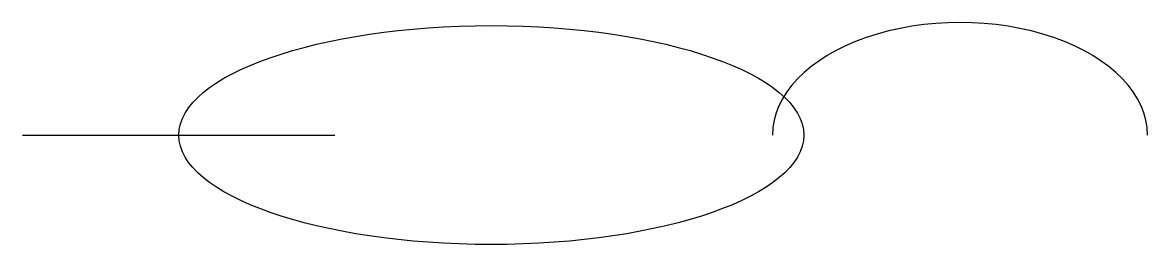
# Model space of a CAD drawing. Header units: metres. Extents: x -30 to 42, y -7 to 7.2.
import ezdxf

# ---------------------------------------------------------------- set-up
doc = ezdxf.new("R2010")
doc.units = ezdxf.units.M

msp = doc.modelspace()

# ---------------------------------------------------------------- linework, layer by layer
at = {"layer": 'BASE'}
msp.add_line((-30, 0), (-10, 0), dxfattribs=at)
at = {"layer": 'CURVES'}
msp.add_ellipse((30, 0), major_axis=(12, 0), ratio=0.6, start_param=0, end_param=3.141593, dxfattribs=at)
msp.add_ellipse((0, 0), major_axis=(20, 0), ratio=0.35, dxfattribs=at)

doc.saveas('drawing.dxf')
